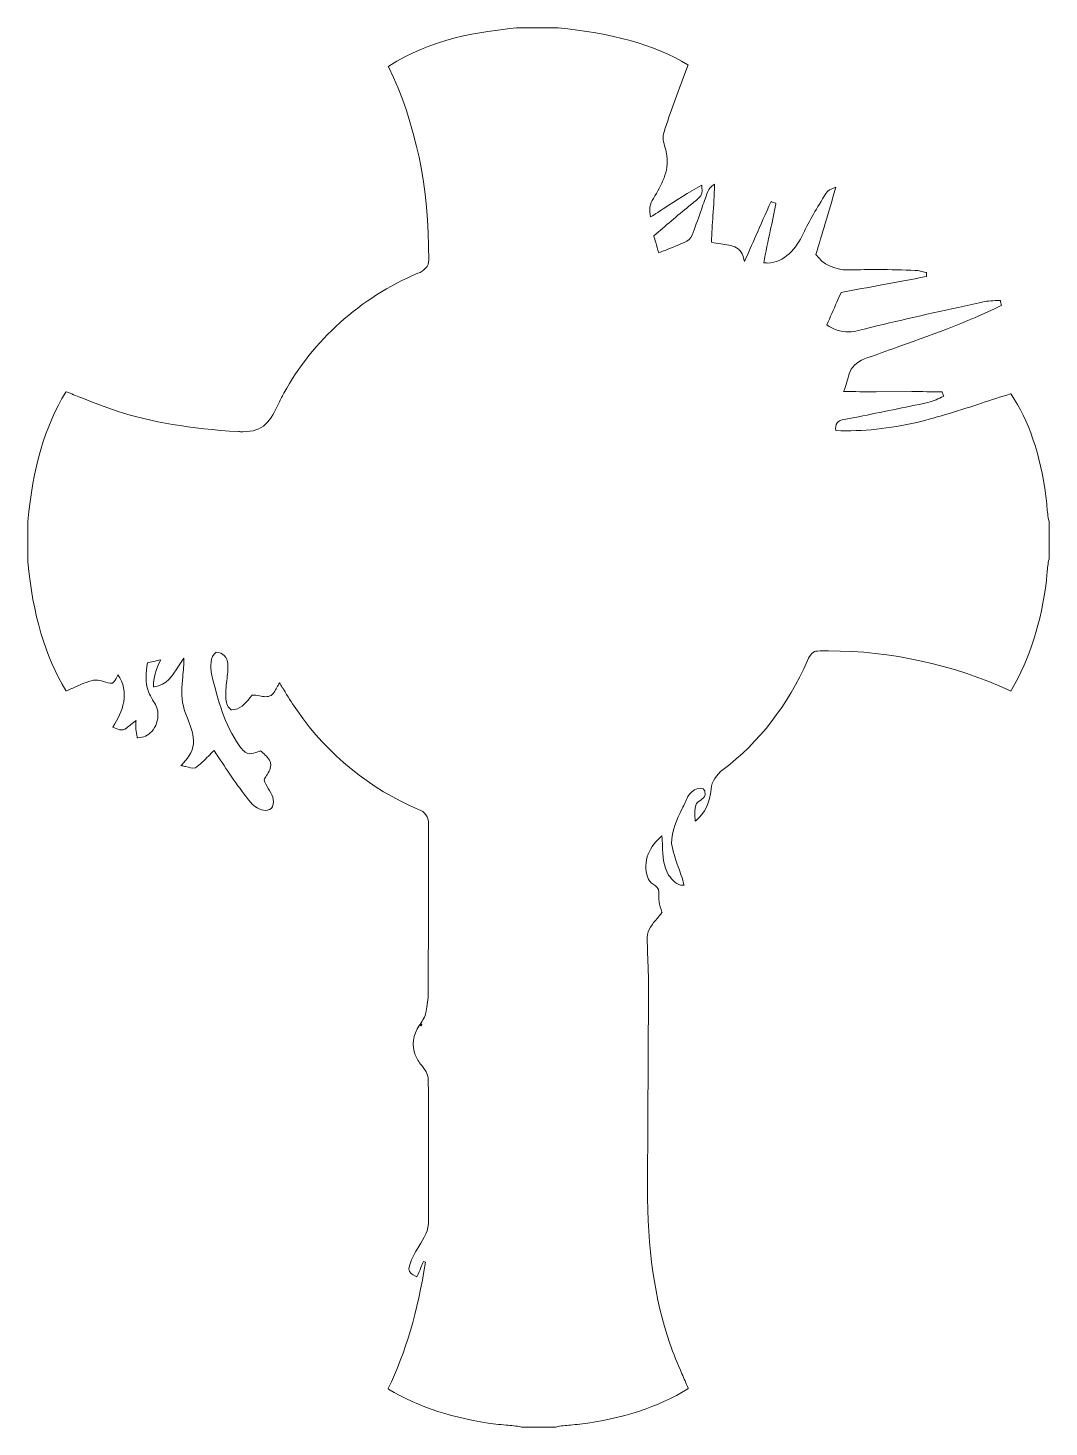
# Model space of a CAD drawing. Header units: inches. Extents: x -19 to 49, y -2.4 to 43.4.
# Drawn here: x 16.16 to 49, y -2.37 to 42.62 of the extents above; entities that cross this region are included whole.
import ezdxf

# ---------------------------------------------------------------- set-up
doc = ezdxf.new("R2010")
doc.units = ezdxf.units.IN
doc.header["$MEASUREMENT"] = 0
doc.layers.add('Layer 1', color=7, linetype='Continuous')

msp = doc.modelspace()

# ---------------------------------------------------------------- linework, layer by layer
at = {"layer": 'Layer 1', "color": 7, "lineweight": 9}
msp.add_open_spline([(48.995, 26.75), (48.956, 26.907), (48.943, 27.07), (48.93, 27.228), (48.921, 27.339), (48.911, 27.453), (48.893, 27.564), (48.71, 28.92), (48.345, 29.991), (47.775, 30.841), (47.775, 30.841), (47.768, 30.852), (47.768, 30.852), (47.768, 30.852), (47.755, 30.848), (47.755, 30.848), (47.445, 30.753), (47.132, 30.651), (46.829, 30.552), (46.15, 30.331), (45.447, 30.103), (44.742, 29.932), (43.882, 29.73), (43.003, 29.64), (42.135, 29.667), (42.119, 29.76), (42.136, 29.853), (42.183, 29.918), (42.221, 29.971), (42.277, 30.003), (42.347, 30.011), (42.347, 30.011), (42.865, 30.114), (42.865, 30.114), (43.599, 30.261), (44.358, 30.412), (45.102, 30.573), (45.282, 30.612), (45.454, 30.697), (45.592, 30.766), (45.592, 30.766), (45.607, 30.774), (45.607, 30.774), (45.607, 30.774), (45.601, 30.789), (45.601, 30.789), (45.586, 30.828), (45.572, 30.868), (45.559, 30.907), (45.559, 30.907), (45.555, 30.92), (45.555, 30.92), (45.555, 30.92), (45.542, 30.92), (45.542, 30.92), (45.221, 30.92), (44.901, 30.921), (44.581, 30.921), (44.581, 30.921), (43.435, 30.92), (43.435, 30.92), (43.086, 30.92), (42.737, 30.921), (42.388, 30.921), (42.457, 31.092), (42.518, 31.28), (42.571, 31.494), (42.626, 31.698), (42.803, 31.872), (43.056, 31.973), (43.362, 32.085), (43.674, 32.195), (43.976, 32.303), (45.133, 32.714), (46.33, 33.139), (47.452, 33.689), (47.452, 33.689), (47.465, 33.696), (47.465, 33.696), (47.465, 33.696), (47.461, 33.71), (47.461, 33.71), (47.457, 33.73), (47.452, 33.75), (47.447, 33.77), (47.442, 33.794), (47.436, 33.817), (47.431, 33.84), (47.431, 33.84), (47.428, 33.855), (47.428, 33.855), (47.428, 33.855), (47.395, 33.854), (47.395, 33.854), (47.215, 33.849), (47.029, 33.844), (46.85, 33.804), (46.59, 33.746), (46.33, 33.688), (46.069, 33.63), (45.013, 33.396), (43.921, 33.155), (42.855, 32.885), (42.757, 32.857), (42.654, 32.843), (42.551, 32.843), (42.3, 32.843), (42.053, 32.925), (41.851, 33.072), (41.956, 33.316), (42.066, 33.563), (42.172, 33.802), (42.217, 33.904), (42.262, 34.006), (42.307, 34.108), (42.744, 34.193), (43.188, 34.275), (43.618, 34.354), (44.085, 34.44), (44.568, 34.529), (45.043, 34.623), (45.043, 34.623), (45.059, 34.626), (45.059, 34.626), (45.059, 34.626), (45.058, 34.642), (45.058, 34.642), (45.057, 34.656), (45.056, 34.678), (45.056, 34.698), (45.055, 34.713), (45.055, 34.727), (45.055, 34.737), (45.055, 34.737), (45.054, 34.751), (45.054, 34.751), (45.054, 34.751), (45.032, 34.756), (45.032, 34.756), (44.922, 34.785), (44.808, 34.815), (44.69, 34.822), (44.311, 34.838), (43.909, 34.847), (43.495, 34.847), (43.2, 34.847), (42.899, 34.843), (42.577, 34.835), (42.561, 34.834), (42.545, 34.834), (42.529, 34.834), (42.103, 34.834), (41.719, 35.019), (41.499, 35.33), (41.595, 35.665), (41.697, 36.004), (41.796, 36.333), (41.906, 36.702), (42.021, 37.084), (42.128, 37.461), (42.128, 37.461), (42.138, 37.498), (42.138, 37.498), (42.138, 37.498), (42.087, 37.477), (42.087, 37.477), (41.989, 37.437), (41.879, 37.393), (41.821, 37.291), (41.531, 36.822), (41.292, 36.43), (41.087, 36), (40.884, 35.545), (40.477, 35.058), (39.942, 35.058), (39.901, 35.058), (39.86, 35.061), (39.819, 35.066), (39.884, 35.411), (39.959, 35.759), (40.031, 36.096), (40.091, 36.38), (40.154, 36.673), (40.211, 36.962), (40.211, 36.962), (40.214, 36.978), (40.214, 36.978), (40.214, 36.978), (40.199, 36.983), (40.199, 36.983), (40.157, 36.998), (40.114, 37.013), (40.071, 37.027), (40.071, 37.027), (40.056, 37.032), (40.056, 37.032), (40.056, 37.032), (40.049, 37.017), (40.049, 37.017), (39.884, 36.658), (39.723, 36.291), (39.567, 35.935), (39.448, 35.663), (39.325, 35.383), (39.2, 35.107), (39.162, 35.275), (39.112, 35.455), (38.948, 35.545), (38.791, 35.631), (38.614, 35.654), (38.443, 35.676), (38.342, 35.689), (38.238, 35.702), (38.14, 35.728), (38.148, 36.016), (38.168, 36.307), (38.187, 36.589), (38.209, 36.907), (38.231, 37.235), (38.236, 37.559), (38.236, 37.559), (38.235, 37.595), (38.235, 37.595), (38.235, 37.595), (38.204, 37.572), (38.204, 37.572), (38.131, 37.516), (38.048, 37.452), (38.019, 37.354), (37.95, 37.164), (37.882, 36.97), (37.816, 36.783), (37.73, 36.537), (37.641, 36.282), (37.548, 36.035), (37.509, 35.935), (37.46, 35.811), (37.346, 35.763), (37.119, 35.652), (36.88, 35.557), (36.648, 35.465), (36.58, 35.438), (36.513, 35.412), (36.445, 35.384), (36.41, 35.495), (36.378, 35.609), (36.347, 35.718), (36.327, 35.789), (36.307, 35.86), (36.286, 35.93), (36.656, 36.255), (37.042, 36.575), (37.415, 36.884), (37.523, 36.973), (37.63, 37.062), (37.736, 37.15), (37.843, 37.231), (37.838, 37.363), (37.833, 37.48), (37.832, 37.498), (37.831, 37.515), (37.831, 37.531), (37.831, 37.531), (37.83, 37.562), (37.83, 37.562), (37.83, 37.562), (37.804, 37.547), (37.804, 37.547), (37.403, 37.329), (37.014, 37.077), (36.638, 36.833), (36.489, 36.736), (36.334, 36.636), (36.181, 36.539), (36.125, 36.748), (36.157, 36.964), (36.27, 37.135), (36.536, 37.558), (36.773, 38.016), (36.708, 38.504), (36.696, 38.589), (36.672, 38.674), (36.649, 38.757), (36.599, 38.934), (36.552, 39.102), (36.613, 39.277), (36.817, 39.907), (37.056, 40.537), (37.287, 41.147), (37.287, 41.147), (37.393, 41.427), (37.393, 41.427), (37.393, 41.427), (37.38, 41.435), (37.38, 41.435), (36.283, 42.081), (34.917, 42.467), (33.204, 42.616), (33.204, 42.616), (31.867, 42.616), (31.867, 42.616), (30.75, 42.512), (29.11, 42.272), (27.76, 41.39), (27.76, 41.39), (27.746, 41.381), (27.746, 41.381), (27.746, 41.381), (27.753, 41.366), (27.753, 41.366), (28.627, 39.57), (29.062, 37.484), (29.046, 35.165), (29.06, 34.948), (28.882, 34.79), (28.698, 34.73), (26.84, 33.938), (25.31, 32.568), (24.391, 30.872), (24.32, 30.755), (24.259, 30.629), (24.2, 30.507), (24.092, 30.282), (23.981, 30.049), (23.797, 29.871), (23.63, 29.711), (23.39, 29.633), (23.064, 29.633), (23.021, 29.633), (22.974, 29.634), (22.926, 29.637), (21.37, 29.729), (20.13, 29.938), (19.024, 30.295), (18.627, 30.422), (18.234, 30.58), (17.854, 30.732), (17.701, 30.794), (17.548, 30.855), (17.395, 30.914), (17.395, 30.914), (17.381, 30.92), (17.381, 30.92), (17.381, 30.92), (17.373, 30.907), (17.373, 30.907), (16.703, 29.817), (16.306, 28.457), (16.157, 26.749), (16.157, 26.749), (16.157, 25.449), (16.157, 25.449), (16.31, 23.749), (16.709, 22.396), (17.376, 21.313), (17.376, 21.313), (17.384, 21.3), (17.384, 21.3), (17.384, 21.3), (17.399, 21.305), (17.399, 21.305), (17.488, 21.341), (17.577, 21.38), (17.664, 21.419), (17.856, 21.504), (18.055, 21.592), (18.264, 21.638), (18.291, 21.644), (18.318, 21.648), (18.347, 21.648), (18.426, 21.648), (18.505, 21.623), (18.581, 21.598), (18.675, 21.568), (18.772, 21.537), (18.874, 21.55), (18.874, 21.55), (18.879, 21.551), (18.879, 21.551), (18.879, 21.551), (18.883, 21.554), (18.883, 21.554), (18.952, 21.605), (18.988, 21.682), (19.023, 21.756), (19.032, 21.776), (19.041, 21.796), (19.051, 21.814), (19.435, 21.284), (19.209, 20.593), (18.894, 20.158), (18.894, 20.158), (18.881, 20.14), (18.881, 20.14), (18.881, 20.14), (18.901, 20.13), (18.901, 20.13), (18.913, 20.125), (18.924, 20.119), (18.936, 20.113), (19.005, 20.08), (19.082, 20.042), (19.161, 20.042), (19.199, 20.042), (19.235, 20.05), (19.268, 20.068), (19.34, 20.11), (19.404, 20.165), (19.465, 20.218), (19.518, 20.264), (19.573, 20.311), (19.632, 20.349), (19.615, 20.155), (19.627, 19.973), (19.67, 19.806), (19.67, 19.806), (19.673, 19.793), (19.673, 19.793), (19.673, 19.793), (19.694, 19.792), (19.694, 19.792), (19.865, 19.792), (20.018, 19.861), (20.137, 19.991), (20.278, 20.144), (20.351, 20.361), (20.333, 20.571), (20.336, 20.742), (20.25, 20.879), (20.167, 21.012), (20.117, 21.092), (20.065, 21.175), (20.034, 21.263), (19.917, 21.57), (19.949, 21.906), (19.997, 22.196), (20.116, 22.226), (20.268, 22.264), (20.426, 22.297), (20.261, 21.979), (20.188, 21.708), (20.197, 21.446), (20.197, 21.446), (20.198, 21.426), (20.198, 21.426), (20.198, 21.426), (20.218, 21.429), (20.218, 21.429), (20.611, 21.48), (20.807, 21.791), (20.996, 22.091), (21.05, 22.178), (21.106, 22.266), (21.166, 22.347), (21.175, 22.149), (21.154, 21.948), (21.134, 21.753), (21.102, 21.444), (21.069, 21.124), (21.155, 20.81), (21.188, 20.658), (21.248, 20.509), (21.305, 20.365), (21.402, 20.122), (21.502, 19.87), (21.478, 19.6), (21.46, 19.32), (21.267, 19.092), (21.101, 18.924), (21.101, 18.924), (21.076, 18.9), (21.076, 18.9), (21.076, 18.9), (21.11, 18.893), (21.11, 18.893), (21.15, 18.885), (21.192, 18.873), (21.232, 18.862), (21.329, 18.835), (21.429, 18.807), (21.531, 18.82), (21.531, 18.82), (21.54, 18.823), (21.54, 18.823), (21.696, 18.93), (21.83, 19.068), (21.96, 19.201), (22.018, 19.261), (22.078, 19.323), (22.14, 19.381), (22.185, 19.313), (22.231, 19.244), (22.277, 19.176), (22.605, 18.684), (22.944, 18.176), (23.321, 17.705), (23.431, 17.589), (23.62, 17.453), (23.794, 17.453), (23.889, 17.453), (23.966, 17.493), (24.024, 17.572), (24.024, 17.572), (24.026, 17.577), (24.026, 17.577), (24.108, 17.791), (23.995, 17.979), (23.886, 18.161), (23.833, 18.25), (23.778, 18.342), (23.75, 18.433), (23.772, 18.48), (23.8, 18.525), (23.83, 18.573), (23.907, 18.695), (23.985, 18.82), (23.961, 18.975), (23.921, 19.114), (23.814, 19.212), (23.711, 19.306), (23.689, 19.325), (23.668, 19.344), (23.648, 19.363), (23.648, 19.363), (23.64, 19.371), (23.64, 19.371), (23.64, 19.371), (23.63, 19.367), (23.63, 19.367), (23.602, 19.358), (23.575, 19.349), (23.548, 19.339), (23.461, 19.307), (23.371, 19.275), (23.279, 19.275), (23.279, 19.275), (23.273, 19.275), (23.273, 19.275), (23.141, 19.295), (23.058, 19.405), (22.976, 19.512), (22.976, 19.512), (22.954, 19.542), (22.954, 19.542), (22.469, 20.204), (22.266, 21.017), (22.07, 21.802), (22.07, 21.802), (22.061, 21.841), (22.061, 21.841), (22.024, 22.088), (22.007, 22.39), (22.208, 22.542), (22.208, 22.542), (22.214, 22.542), (22.214, 22.542), (22.411, 22.542), (22.586, 22.369), (22.587, 22.171), (22.594, 21.991), (22.573, 21.807), (22.552, 21.63), (22.529, 21.436), (22.506, 21.235), (22.519, 21.034), (22.532, 20.884), (22.595, 20.758), (22.691, 20.689), (22.691, 20.689), (22.696, 20.686), (22.696, 20.686), (22.696, 20.686), (22.715, 20.686), (22.715, 20.686), (22.974, 20.686), (23.143, 20.891), (23.292, 21.072), (23.317, 21.102), (23.342, 21.132), (23.367, 21.161), (23.439, 21.17), (23.525, 21.154), (23.605, 21.138), (23.669, 21.125), (23.736, 21.112), (23.801, 21.112), (23.866, 21.112), (23.922, 21.125), (23.976, 21.154), (24.073, 21.232), (24.129, 21.341), (24.184, 21.446), (24.203, 21.483), (24.223, 21.521), (24.244, 21.557), (24.306, 21.46), (24.367, 21.36), (24.427, 21.263), (24.551, 21.06), (24.679, 20.851), (24.822, 20.655), (25.791, 19.256), (27.173, 18.131), (28.715, 17.486), (28.919, 17.421), (29.051, 17.237), (29.037, 17.036), (29.039, 15.984), (29.037, 14.914), (29.035, 13.879), (29.033, 13.141), (29.032, 12.402), (29.032, 11.662), (29.04, 11.46), (29.006, 11.257), (28.973, 11.061), (28.962, 10.989), (28.92, 10.828), (28.92, 10.828), (28.92, 10.828), (28.857, 10.719), (28.834, 10.681), (28.834, 10.681), (28.773, 10.575), (28.773, 10.575), (28.773, 10.575), (28.811, 10.581), (28.811, 10.581), (28.846, 10.587), (28.794, 10.495), (28.777, 10.543), (28.777, 10.543), (28.764, 10.578), (28.764, 10.578), (28.764, 10.578), (28.744, 10.547), (28.744, 10.547), (28.539, 10.234), (28.489, 9.878), (28.61, 9.595), (28.652, 9.469), (28.734, 9.363), (28.813, 9.259), (28.922, 9.118), (29.025, 8.984), (29.031, 8.805), (29.039, 7.976), (29.039, 7.133), (29.038, 6.319), (29.038, 5.648), (29.037, 4.954), (29.042, 4.272), (29.052, 3.954), (28.894, 3.701), (28.727, 3.433), (28.588, 3.211), (28.445, 2.981), (28.41, 2.71), (28.413, 2.584), (28.526, 2.527), (28.617, 2.48), (28.628, 2.475), (28.638, 2.469), (28.649, 2.464), (28.649, 2.464), (28.666, 2.455), (28.666, 2.455), (28.666, 2.455), (28.674, 2.473), (28.674, 2.473), (28.716, 2.566), (28.757, 2.661), (28.797, 2.755), (28.826, 2.822), (28.854, 2.888), (28.883, 2.954), (28.902, 2.945), (28.921, 2.935), (28.94, 2.926), (28.693, 1.34), (28.302, 0.012), (27.744, -1.134), (27.744, -1.134), (27.737, -1.149), (27.737, -1.149), (27.737, -1.149), (27.751, -1.158), (27.751, -1.158), (28.715, -1.734), (29.877, -2.111), (31.204, -2.279), (31.315, -2.294), (31.428, -2.304), (31.537, -2.313), (31.697, -2.326), (31.863, -2.34), (32.026, -2.374), (32.026, -2.374), (33.133, -2.374), (33.133, -2.374), (33.133, -2.374), (33.135, -2.374), (33.135, -2.374), (33.29, -2.337), (33.451, -2.324), (33.608, -2.311), (33.707, -2.303), (33.81, -2.295), (33.91, -2.281), (35.264, -2.112), (36.431, -1.731), (37.38, -1.149), (37.38, -1.149), (37.393, -1.141), (37.393, -1.141), (37.393, -1.141), (37.387, -1.127), (37.387, -1.127), (37.324, -0.971), (37.256, -0.815), (37.191, -0.663), (37.054, -0.346), (36.913, -0.018), (36.801, 0.315), (36.313, 1.724), (36.077, 3.367), (36.081, 5.339), (36.081, 5.339), (36.082, 5.389), (36.082, 5.389), (36.094, 7.558), (36.108, 9.8), (36.112, 12.006), (36.111, 12.215), (36.102, 12.427), (36.093, 12.633), (36.083, 12.877), (36.073, 13.13), (36.075, 13.378), (36.082, 13.619), (36.24, 13.804), (36.393, 13.982), (36.445, 14.042), (36.498, 14.105), (36.544, 14.168), (36.544, 14.168), (36.55, 14.176), (36.55, 14.176), (36.55, 14.176), (36.547, 14.185), (36.547, 14.185), (36.459, 14.424), (36.427, 14.624), (36.446, 14.817), (36.451, 14.952), (36.356, 15.02), (36.264, 15.085), (36.183, 15.143), (36.107, 15.198), (36.09, 15.299), (35.897, 15.801), (36.17, 16.344), (36.547, 16.633), (36.556, 16.529), (36.56, 16.421), (36.563, 16.316), (36.574, 15.995), (36.584, 15.663), (36.761, 15.377), (36.878, 15.212), (37.021, 15.034), (37.235, 15.05), (37.235, 15.05), (37.257, 15.052), (37.257, 15.052), (37.257, 15.052), (37.252, 15.073), (37.252, 15.073), (37.206, 15.265), (37.138, 15.455), (37.073, 15.638), (36.985, 15.883), (36.894, 16.136), (36.856, 16.395), (36.846, 16.797), (37.026, 17.16), (37.2, 17.512), (37.262, 17.639), (37.326, 17.769), (37.381, 17.899), (37.463, 18.11), (37.957, 18.362), (37.938, 17.961), (37.925, 17.878), (37.86, 17.835), (37.792, 17.788), (37.727, 17.745), (37.661, 17.701), (37.633, 17.621), (37.59, 17.498), (37.6, 17.367), (37.609, 17.24), (37.612, 17.208), (37.614, 17.177), (37.616, 17.145), (37.616, 17.145), (37.617, 17.108), (37.617, 17.108), (37.617, 17.108), (37.646, 17.132), (37.646, 17.132), (37.923, 17.357), (38.097, 17.716), (38.133, 18.142), (38.147, 18.378), (38.286, 18.606), (38.516, 18.768), (39.663, 19.632), (40.602, 20.845), (41.231, 22.278), (41.312, 22.477), (41.416, 22.577), (41.548, 22.581), (41.668, 22.584), (41.789, 22.585), (41.908, 22.585), (43.909, 22.585), (45.93, 22.141), (47.754, 21.299), (47.754, 21.299), (47.77, 21.292), (47.77, 21.292), (47.77, 21.292), (47.778, 21.307), (47.778, 21.307), (48.371, 22.32), (48.751, 23.513), (48.909, 24.852), (48.92, 24.935), (48.927, 25.02), (48.934, 25.102), (48.946, 25.247), (48.958, 25.396), (48.995, 25.539), (48.995, 25.539), (48.995, 25.541), (48.995, 25.541), (48.995, 25.541), (48.995, 26.75), (48.995, 26.75)], degree=3, knots=[0, 0, 0, 0, 1, 1, 1, 2, 2, 2, 3, 3, 3, 4, 4, 4, 5, 5, 5, 6, 6, 6, 7, 7, 7, 8, 8, 8, 9, 9, 9, 10, 10, 10, 11, 11, 11, 12, 12, 12, 13, 13, 13, 14, 14, 14, 15, 15, 15, 16, 16, 16, 17, 17, 17, 18, 18, 18, 19, 19, 19, 20, 20, 20, 21, 21, 21, 22, 22, 22, 23, 23, 23, 24, 24, 24, 25, 25, 25, 26, 26, 26, 27, 27, 27, 28, 28, 28, 29, 29, 29, 30, 30, 30, 31, 31, 31, 32, 32, 32, 33, 33, 33, 34, 34, 34, 35, 35, 35, 36, 36, 36, 37, 37, 37, 38, 38, 38, 39, 39, 39, 40, 40, 40, 41, 41, 41, 42, 42, 42, 43, 43, 43, 44, 44, 44, 45, 45, 45, 46, 46, 46, 47, 47, 47, 48, 48, 48, 49, 49, 49, 50, 50, 50, 51, 51, 51, 52, 52, 52, 53, 53, 53, 54, 54, 54, 55, 55, 55, 56, 56, 56, 57, 57, 57, 58, 58, 58, 59, 59, 59, 60, 60, 60, 61, 61, 61, 62, 62, 62, 63, 63, 63, 64, 64, 64, 65, 65, 65, 66, 66, 66, 67, 67, 67, 68, 68, 68, 69, 69, 69, 70, 70, 70, 71, 71, 71, 72, 72, 72, 73, 73, 73, 74, 74, 74, 75, 75, 75, 76, 76, 76, 77, 77, 77, 78, 78, 78, 79, 79, 79, 80, 80, 80, 81, 81, 81, 82, 82, 82, 83, 83, 83, 84, 84, 84, 85, 85, 85, 86, 86, 86, 87, 87, 87, 88, 88, 88, 89, 89, 89, 90, 90, 90, 91, 91, 91, 92, 92, 92, 93, 93, 93, 94, 94, 94, 95, 95, 95, 96, 96, 96, 97, 97, 97, 98, 98, 98, 99, 99, 99, 100, 100, 100, 101, 101, 101, 102, 102, 102, 103, 103, 103, 104, 104, 104, 105, 105, 105, 106, 106, 106, 107, 107, 107, 108, 108, 108, 109, 109, 109, 110, 110, 110, 111, 111, 111, 112, 112, 112, 113, 113, 113, 114, 114, 114, 115, 115, 115, 116, 116, 116, 117, 117, 117, 118, 118, 118, 119, 119, 119, 120, 120, 120, 121, 121, 121, 122, 122, 122, 123, 123, 123, 124, 124, 124, 125, 125, 125, 126, 126, 126, 127, 127, 127, 128, 128, 128, 129, 129, 129, 130, 130, 130, 131, 131, 131, 132, 132, 132, 133, 133, 133, 134, 134, 134, 135, 135, 135, 136, 136, 136, 137, 137, 137, 138, 138, 138, 139, 139, 139, 140, 140, 140, 141, 141, 141, 142, 142, 142, 143, 143, 143, 144, 144, 144, 145, 145, 145, 146, 146, 146, 147, 147, 147, 148, 148, 148, 149, 149, 149, 150, 150, 150, 151, 151, 151, 152, 152, 152, 153, 153, 153, 154, 154, 154, 155, 155, 155, 156, 156, 156, 157, 157, 157, 158, 158, 158, 159, 159, 159, 160, 160, 160, 161, 161, 161, 162, 162, 162, 163, 163, 163, 164, 164, 164, 165, 165, 165, 166, 166, 166, 167, 167, 167, 168, 168, 168, 169, 169, 169, 170, 170, 170, 171, 171, 171, 172, 172, 172, 173, 173, 173, 174, 174, 174, 175, 175, 175, 176, 176, 176, 177, 177, 177, 178, 178, 178, 179, 179, 179, 180, 180, 180, 181, 181, 181, 182, 182, 182, 183, 183, 183, 184, 184, 184, 185, 185, 185, 186, 186, 186, 187, 187, 187, 188, 188, 188, 189, 189, 189, 190, 190, 190, 191, 191, 191, 192, 192, 192, 193, 193, 193, 194, 194, 194, 195, 195, 195, 196, 196, 196, 197, 197, 197, 198, 198, 198, 199, 199, 199, 200, 200, 200, 201, 201, 201, 202, 202, 202, 203, 203, 203, 204, 204, 204, 205, 205, 205, 206, 206, 206, 207, 207, 207, 208, 208, 208, 209, 209, 209, 210, 210, 210, 211, 211, 211, 212, 212, 212, 213, 213, 213, 214, 214, 214, 215, 215, 215, 216, 216, 216, 217, 217, 217, 218, 218, 218, 219, 219, 219, 220, 220, 220, 221, 221, 221, 222, 222, 222, 223, 223, 223, 224, 224, 224, 225, 225, 225, 226, 226, 226, 227, 227, 227, 228, 228, 228, 229, 229, 229, 230, 230, 230, 231, 231, 231, 232, 232, 232, 233, 233, 233, 234, 234, 234, 235, 235, 235, 236, 236, 236, 237, 237, 237, 238, 238, 238, 239, 239, 239, 240, 240, 240, 241, 241, 241, 242, 242, 242, 243, 243, 243, 244, 244, 244, 245, 245, 245, 246, 246, 246, 247, 247, 247, 248, 248, 248, 249, 249, 249, 250, 250, 250, 251, 251, 251, 252, 252, 252, 253, 253, 253, 254, 254, 254, 255, 255, 255, 256, 256, 256, 257, 257, 257, 258, 258, 258, 259, 259, 259, 260, 260, 260, 261, 261, 261, 262, 262, 262, 263, 263, 263, 264, 264, 264, 265, 265, 265, 266, 266, 266, 267, 267, 267, 268, 268, 268, 269, 269, 269, 270, 270, 270, 271, 271, 271, 272, 272, 272, 273, 273, 273, 274, 274, 274, 275, 275, 275, 276, 276, 276, 277, 277, 277, 278, 278, 278, 279, 279, 279, 280, 280, 280, 281, 281, 281, 282, 282, 282, 283, 283, 283, 283], dxfattribs=at)

doc.saveas('drawing.dxf')
